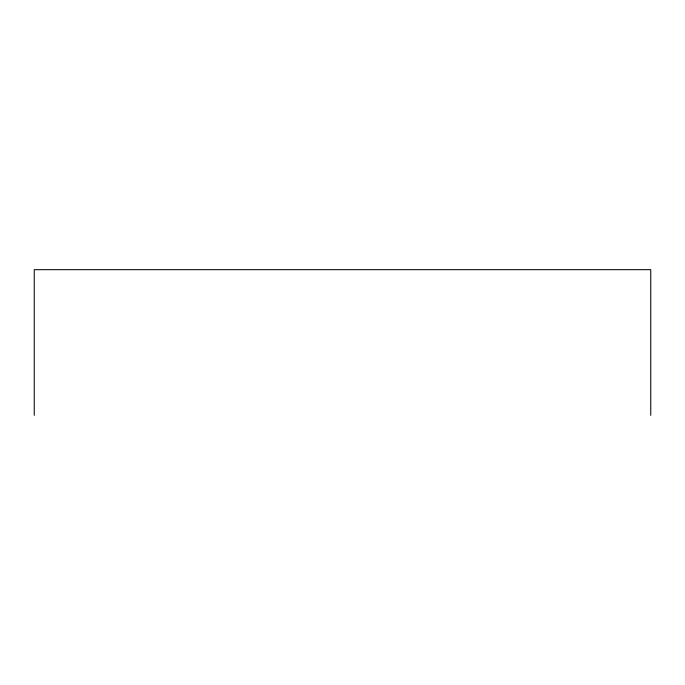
<?xml version="1.0" encoding="UTF-8"?>
<svg xmlns="http://www.w3.org/2000/svg" width="685" height="685" viewBox="0 0 685 685"><rect width="100%" height="100%" fill="white"/><g stroke="black" fill="none" stroke-linecap="round" stroke-linejoin="round"><path stroke-width="1.03" d="M650.75 415.324L650.75 269.676L34.25 269.676L34.25 415.324"/></g></svg>
